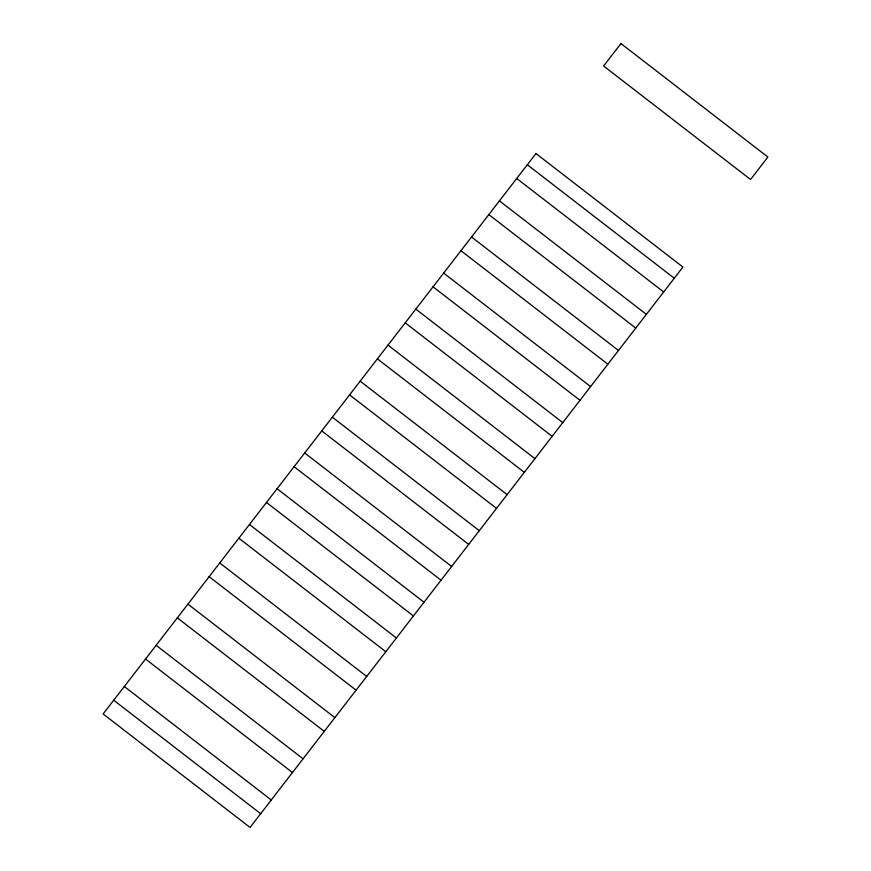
<?xml version="1.0" encoding="UTF-8"?>
<svg xmlns="http://www.w3.org/2000/svg" width="871" height="871" viewBox="0 0 871 871"><rect width="100%" height="100%" fill="white"/><g stroke="black" fill="none" stroke-linecap="round" stroke-linejoin="round"><path stroke-width="1.31" d="M527.325 164.75L674.274 278.252M516.721 178.479L663.669 291.981M499.431 200.863L646.369 314.366M488.827 214.593L635.776 328.095M471.527 236.977L618.475 350.49M460.933 250.706L607.871 364.209M443.644 273.08L590.592 386.582M433.039 286.809L579.988 400.312M415.815 309.107L562.764 422.609M405.222 322.836L552.16 436.338M387.998 345.134L534.936 458.636M377.393 358.852L524.342 472.365M360.169 381.15L507.118 494.652M349.565 394.879L496.514 508.381M332.341 417.176L479.29 530.679M321.747 430.905L468.685 544.408M304.698 452.974L451.635 566.477M294.093 466.704L441.031 580.206M277.076 488.729L424.025 602.231M266.472 502.458L413.42 615.96M249.454 524.484L396.403 637.986M238.85 538.213L385.799 651.715M219.742 562.949L366.691 676.462M209.138 576.678L356.087 690.18M187.929 604.136L334.878 717.639M177.336 617.855L324.273 731.368M156.127 645.313L303.075 758.815M145.522 659.042L292.471 772.544M124.313 686.49L271.262 799.992M113.709 700.219L260.658 813.721M535.97 153.557L103.116 713.948L250.053 827.45L682.918 267.059L535.97 153.557M620.947 43.55L603.603 66L750.552 179.502L767.884 157.052L620.947 43.55"/></g></svg>
